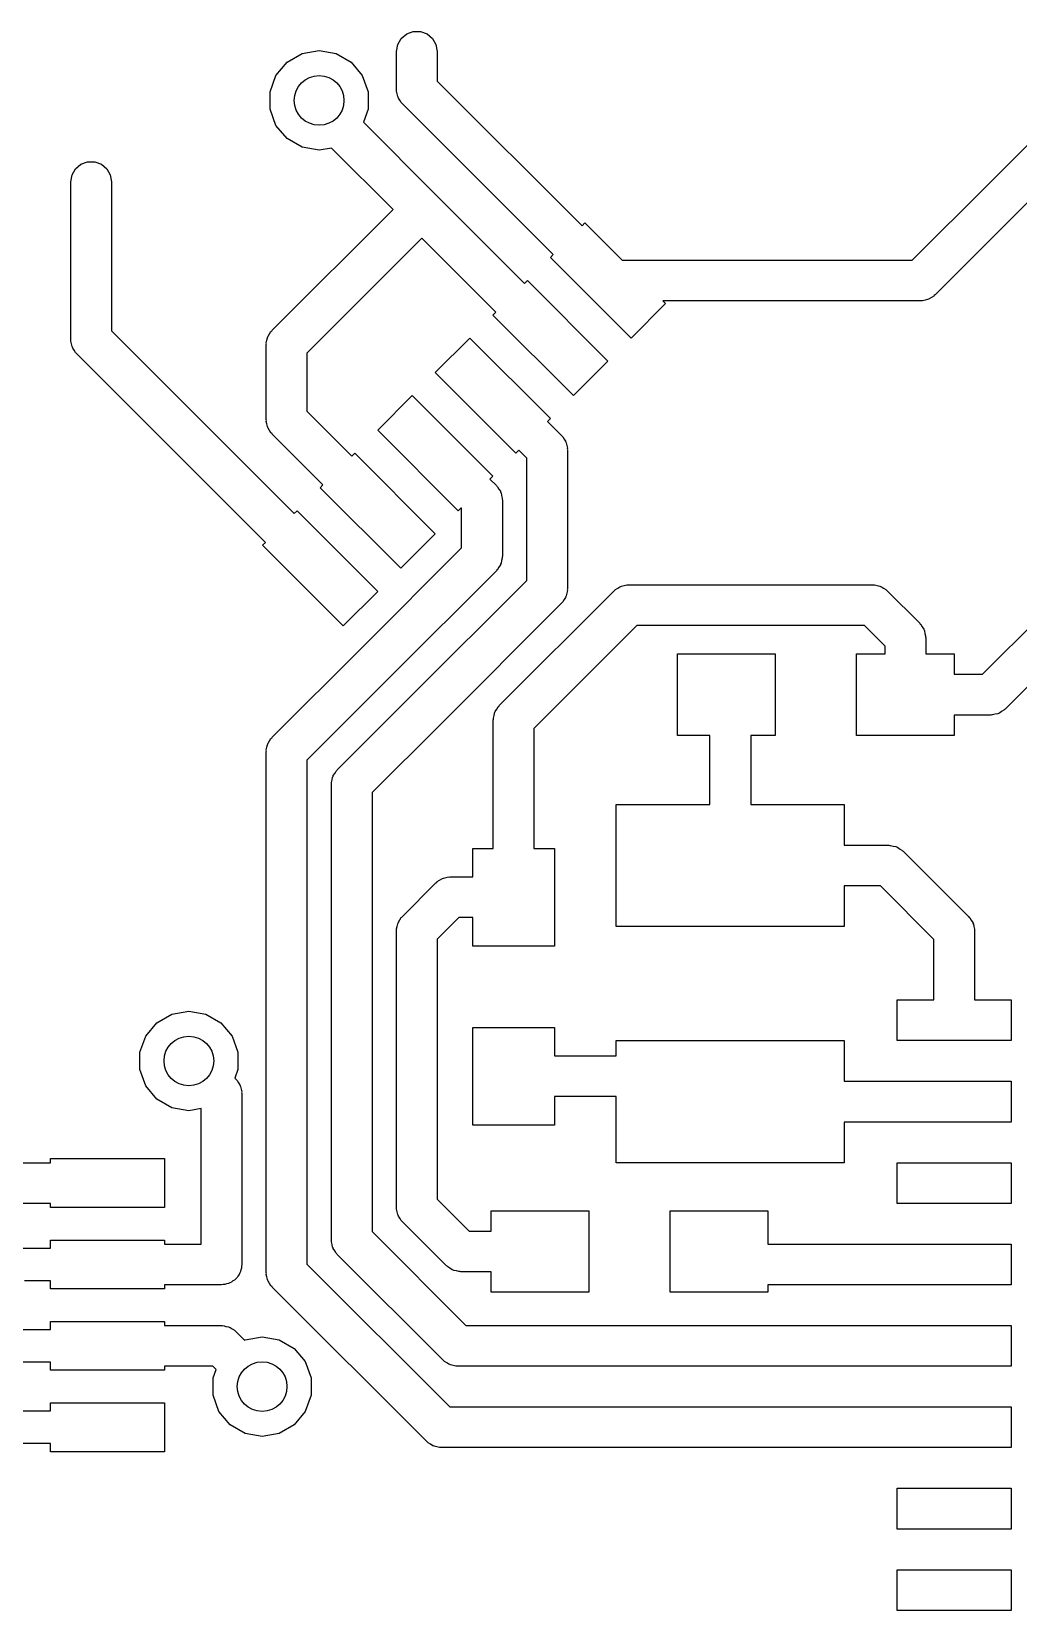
# Model space of a CAD drawing. Extents: x 77.9 to 119.8, y -117.2 to -80.9.
# Drawn here: x 91.93 to 97.99, y -101.88 to -92.18 of the extents above; entities that cross this region are included whole.
import ezdxf

# ---------------------------------------------------------------- set-up
doc = ezdxf.new("R2010")
doc.units = 0
doc.header["$MEASUREMENT"] = 0
doc.layers.add('BLACK', color=7, linetype='CONTINUOUS')

msp = doc.modelspace()

# ---------------------------------------------------------------- linework, layer by layer
at = {"layer": 'Black'}
for p, q in [((94.1825, -92.2572), (94.2042, -92.2197)), ((94.2042, -92.2197), (94.2375, -92.1917)), ((94.2375, -92.1917), (94.2783, -92.1769)), ((94.2783, -92.1769), (94.3217, -92.1769)), ((94.3217, -92.1769), (94.3625, -92.1917)), ((94.3625, -92.1917), (94.3958, -92.2197)), ((94.3958, -92.2197), (94.4175, -92.2572)), ((93.5033, -92.3656), (93.5954, -92.3125)), ((93.5954, -92.3125), (93.7, -92.294)), ((93.7, -92.294), (93.8046, -92.3125)), ((93.8046, -92.3125), (93.8967, -92.3656)), ((94.175, -92.3), (94.1825, -92.2572)), ((94.175, -92.5322), (94.175, -92.3)), ((94.4175, -92.2572), (94.425, -92.3)), ((94.425, -92.3), (94.425, -92.4805)), ((97.8116, -93.1116), (98.6116, -92.3116)), ((93.435, -92.447), (93.5033, -92.3656)), ((93.8967, -92.3656), (93.965, -92.447)), ((93.3987, -92.5469), (93.435, -92.447)), ((93.965, -92.447), (94.0013, -92.5469)), ((94.425, -92.4805), (95.3147, -93.3702)), ((93.3987, -92.6531), (93.3987, -92.5469)), ((94.0013, -92.5469), (94.0013, -92.6531)), ((94.176, -92.5376), (94.175, -92.5322)), ((94.1755, -92.5431), (94.176, -92.5376)), ((94.1797, -92.5589), (94.1755, -92.5431)), ((94.1825, -92.575), (94.1797, -92.5589)), ((94.1853, -92.5797), (94.1825, -92.575)), ((94.1867, -92.5851), (94.1853, -92.5797)), ((94.1961, -92.5984), (94.1867, -92.5851)), ((94.2042, -92.6126), (94.1961, -92.5984)), ((94.2085, -92.6161), (94.2042, -92.6126)), ((94.2116, -92.6206), (94.2085, -92.6161)), ((98.7518, -92.525), (97.9884, -93.2884)), ((93.435, -92.753), (93.3987, -92.6531)), ((94.0013, -92.6531), (93.9718, -92.7343)), ((95.138, -93.547), (94.2116, -92.6206)), ((93.5033, -92.8344), (93.435, -92.753)), ((93.9718, -92.7343), (94.4187, -93.1813)), ((93.5954, -92.8875), (93.5033, -92.8344)), ((93.7, -92.906), (93.5954, -92.8875)), ((93.7764, -92.8925), (93.7, -92.906)), ((94.1536, -93.2697), (93.7764, -92.8925)), ((92.2042, -93.0197), (92.2375, -92.9917)), ((92.2375, -92.9917), (92.2783, -92.9769)), ((92.2783, -92.9769), (92.3217, -92.9769)), ((92.3217, -92.9769), (92.3625, -92.9917)), ((92.3625, -92.9917), (92.3958, -93.0197)), ((92.175, -93.1), (92.1825, -93.0572)), ((92.175, -94.0678), (92.175, -93.1)), ((92.1825, -93.0572), (92.2042, -93.0197)), ((92.3958, -93.0197), (92.4175, -93.0572)), ((92.4175, -93.0572), (92.425, -93.1)), ((92.425, -93.1), (92.425, -94.016)), ((94.4187, -93.1813), (94.4187, -93.1813)), ((94.4187, -93.1813), (94.9612, -93.7237)), ((97.3422, -93.5811), (97.8116, -93.1116)), ((97.8116, -93.1116), (97.8116, -93.1116)), ((93.4116, -94.0116), (94.1536, -93.2697)), ((97.9884, -93.2884), (97.4823, -93.7945)), ((97.9884, -93.2884), (97.9884, -93.2884)), ((95.3147, -93.3702), (95.3324, -93.3525)), ((95.3324, -93.3525), (95.561, -93.5811)), ((94.3303, -93.4464), (93.625, -94.1518)), ((94.7844, -93.9005), (94.3303, -93.4464)), ((95.1203, -93.5646), (95.138, -93.547)), ((95.6153, -94.0596), (95.1203, -93.5646)), ((95.561, -93.5811), (97.3422, -93.5811)), ((94.9612, -93.7237), (94.9789, -93.7061)), ((94.9789, -93.7061), (95.4738, -94.201)), ((95.8274, -93.8475), (95.6153, -94.0596)), ((97.3939, -93.8311), (95.811, -93.8311)), ((95.811, -93.8311), (95.8274, -93.8475)), ((97.3994, -93.8301), (97.3939, -93.8311)), ((97.4048, -93.8306), (97.3994, -93.8301)), ((97.4206, -93.8264), (97.4048, -93.8306)), ((97.4367, -93.8235), (97.4206, -93.8264)), ((97.4414, -93.8208), (97.4367, -93.8235)), ((97.4468, -93.8194), (97.4414, -93.8208)), ((97.4601, -93.81), (97.4468, -93.8194)), ((97.4743, -93.8018), (97.4601, -93.81)), ((97.4778, -93.7976), (97.4743, -93.8018)), ((97.4823, -93.7945), (97.4778, -93.7976)), ((94.7667, -93.9182), (94.7844, -93.9005)), ((95.2617, -94.4132), (94.7667, -93.9182)), ((92.176, -94.0732), (92.175, -94.0678)), ((92.425, -94.016), (93.547, -95.138)), ((93.3797, -94.0733), (93.3825, -94.0572)), ((93.3825, -94.0572), (93.3853, -94.0525)), ((93.3853, -94.0525), (93.3867, -94.0472)), ((93.3867, -94.0472), (93.3961, -94.0338)), ((93.3961, -94.0338), (93.4042, -94.0197)), ((93.4042, -94.0197), (93.4085, -94.0161)), ((93.4085, -94.0161), (93.4116, -94.0116)), ((94.4132, -94.2718), (94.6253, -94.0596)), ((94.6253, -94.0596), (95.1203, -94.5546)), ((92.1755, -94.0787), (92.176, -94.0732)), ((92.1797, -94.0944), (92.1755, -94.0787)), ((92.1825, -94.1105), (92.1797, -94.0944)), ((92.1853, -94.1153), (92.1825, -94.1105)), ((92.1867, -94.1206), (92.1853, -94.1153)), ((92.1961, -94.134), (92.1867, -94.1206)), ((92.2042, -94.1481), (92.1961, -94.134)), ((92.2085, -94.1517), (92.2042, -94.1481)), ((92.2116, -94.1562), (92.2085, -94.1517)), ((93.3702, -95.3147), (92.2116, -94.1562)), ((93.375, -94.1), (93.376, -94.0946)), ((93.375, -94.5607), (93.375, -94.1)), ((93.3755, -94.0891), (93.3797, -94.0733)), ((93.376, -94.0946), (93.3755, -94.0891)), ((93.625, -94.1518), (93.625, -94.5089)), ((95.4738, -94.201), (95.2617, -94.4132)), ((94.9081, -94.7667), (94.4132, -94.2718)), ((94.0596, -94.6253), (94.2718, -94.4132)), ((94.2718, -94.4132), (94.7667, -94.9081)), ((93.625, -94.5089), (93.9005, -94.7844)), ((95.1203, -94.5546), (95.1026, -94.5723)), ((93.376, -94.5661), (93.375, -94.5607)), ((93.3755, -94.5716), (93.376, -94.5661)), ((93.3797, -94.5873), (93.3755, -94.5716)), ((93.3825, -94.6034), (93.3797, -94.5873)), ((93.3853, -94.6082), (93.3825, -94.6034)), ((93.3867, -94.6135), (93.3853, -94.6082)), ((93.3961, -94.6269), (93.3867, -94.6135)), ((93.4042, -94.641), (93.3961, -94.6269)), ((93.4085, -94.6445), (93.4042, -94.641)), ((93.4116, -94.649), (93.4085, -94.6445)), ((93.7237, -94.9612), (93.4116, -94.649)), ((94.5546, -95.1203), (94.0596, -94.6253)), ((95.1026, -94.5723), (95.1884, -94.6581)), ((94.9258, -94.749), (94.9081, -94.7667)), ((94.975, -94.7982), (94.9258, -94.749)), ((95.1884, -94.6581), (95.1915, -94.6626)), ((95.1915, -94.6626), (95.1958, -94.6661)), ((95.1958, -94.6661), (95.2039, -94.6802)), ((95.2039, -94.6802), (95.2133, -94.6936)), ((95.2133, -94.6936), (95.2147, -94.6989)), ((95.2147, -94.6989), (95.2175, -94.7037)), ((95.2175, -94.7037), (95.2203, -94.7198)), ((95.2203, -94.7198), (95.2245, -94.7356)), ((95.2245, -94.7356), (95.224, -94.741)), ((95.224, -94.741), (95.225, -94.7464)), ((95.225, -94.7464), (95.225, -95.6)), ((93.9005, -94.7844), (93.9182, -94.7667)), ((93.9182, -94.7667), (94.4132, -95.2617)), ((94.975, -95.5482), (94.975, -94.7982)), ((94.7667, -94.9081), (94.749, -94.9258)), ((94.749, -94.9258), (94.7884, -94.9652)), ((93.7061, -94.9789), (93.7237, -94.9612)), ((94.201, -95.4738), (93.7061, -94.9789)), ((94.7884, -94.9652), (94.7915, -94.9697)), ((94.7915, -94.9697), (94.7958, -94.9732)), ((94.7958, -94.9732), (94.8039, -94.9873)), ((94.8039, -94.9873), (94.8133, -95.0007)), ((94.8133, -95.0007), (94.8147, -95.006)), ((94.8147, -95.006), (94.8175, -95.0108)), ((94.8175, -95.0108), (94.8203, -95.0269)), ((94.8203, -95.0269), (94.8245, -95.0427)), ((93.547, -95.138), (93.5646, -95.1203)), ((93.5646, -95.1203), (94.0596, -95.6153)), ((94.5723, -95.1026), (94.5546, -95.1203)), ((94.575, -95.1053), (94.5723, -95.1026)), ((94.575, -95.3482), (94.575, -95.1053)), ((94.8245, -95.0427), (94.824, -95.0481)), ((94.824, -95.0481), (94.825, -95.0536)), ((94.825, -95.0536), (94.825, -95.4)), ((93.3525, -95.3324), (93.3702, -95.3147)), ((94.4132, -95.2617), (94.201, -95.4738)), ((93.8475, -95.8274), (93.3525, -95.3324)), ((93.9616, -95.9616), (94.575, -95.3482)), ((94.8203, -95.4267), (94.8175, -95.4428)), ((94.8245, -95.4109), (94.8203, -95.4267)), ((94.825, -95.4), (94.824, -95.4054)), ((94.824, -95.4054), (94.8245, -95.4109)), ((94.7884, -95.4884), (94.1384, -96.1384)), ((94.7915, -95.4839), (94.7884, -95.4884)), ((94.7958, -95.4803), (94.7915, -95.4839)), ((94.8039, -95.4662), (94.7958, -95.4803)), ((94.8133, -95.4528), (94.8039, -95.4662)), ((94.8147, -95.4475), (94.8133, -95.4528)), ((94.8175, -95.4428), (94.8147, -95.4475)), ((94.0596, -95.6153), (93.8475, -95.8274)), ((94.2616, -96.2616), (94.975, -95.5482)), ((94.806, -96.3172), (95.5116, -95.6116)), ((95.2245, -95.6109), (95.2203, -95.6267)), ((95.225, -95.6), (95.224, -95.6054)), ((95.224, -95.6054), (95.2245, -95.6109)), ((95.5116, -95.6116), (95.5161, -95.6085)), ((95.5161, -95.6085), (95.5197, -95.6042)), ((95.5197, -95.6042), (95.5338, -95.5961)), ((95.5338, -95.5961), (95.5472, -95.5867)), ((95.5472, -95.5867), (95.5525, -95.5853)), ((95.5525, -95.5853), (95.5572, -95.5825)), ((95.5572, -95.5825), (95.5733, -95.5797)), ((95.5733, -95.5797), (95.5891, -95.5755)), ((95.5891, -95.5755), (95.5946, -95.576)), ((95.5946, -95.576), (95.6, -95.575)), ((95.6, -95.575), (97.1, -95.575)), ((97.1, -95.575), (97.1054, -95.576)), ((97.1054, -95.576), (97.1109, -95.5755)), ((97.1109, -95.5755), (97.1267, -95.5797)), ((97.1267, -95.5797), (97.1428, -95.5825)), ((97.1428, -95.5825), (97.1475, -95.5853)), ((97.1475, -95.5853), (97.1528, -95.5867)), ((97.1528, -95.5867), (97.1662, -95.5961)), ((97.1662, -95.5961), (97.1803, -95.6042)), ((97.1803, -95.6042), (97.1839, -95.6085)), ((97.1839, -95.6085), (97.1884, -95.6116)), ((97.1884, -95.6116), (97.3884, -95.8116)), ((95.1884, -95.6884), (94.4384, -96.4384)), ((95.1915, -95.6839), (95.1884, -95.6884)), ((95.1958, -95.6803), (95.1915, -95.6839)), ((95.2039, -95.6662), (95.1958, -95.6803)), ((95.2133, -95.6528), (95.2039, -95.6662)), ((95.2147, -95.6475), (95.2133, -95.6528)), ((95.2175, -95.6428), (95.2147, -95.6475)), ((95.2203, -95.6267), (95.2175, -95.6428)), ((97.3884, -95.8116), (97.3915, -95.8161)), ((97.3915, -95.8161), (97.3958, -95.8197)), ((97.7732, -96.125), (98.1232, -95.775)), ((98.4768, -95.775), (97.9134, -96.3384)), ((95.6518, -95.825), (95.0194, -96.4574)), ((97.0482, -95.825), (95.6518, -95.825)), ((97.175, -95.9518), (97.0482, -95.825)), ((97.3958, -95.8197), (97.4039, -95.8338)), ((97.4039, -95.8338), (97.4133, -95.8472)), ((97.4133, -95.8472), (97.4147, -95.8525)), ((97.4147, -95.8525), (97.4175, -95.8572)), ((97.4175, -95.8572), (97.4203, -95.8733)), ((97.4203, -95.8733), (97.4245, -95.8891)), ((97.4245, -95.8891), (97.424, -95.8946)), ((97.424, -95.8946), (97.425, -95.9)), ((97.425, -95.9), (97.425, -96)), ((93.4116, -96.5116), (93.9616, -95.9616)), ((93.9616, -95.9616), (93.9616, -95.9616)), ((95.9, -96.5), (95.9, -96)), ((95.9, -96), (96.5, -96)), ((96.5, -96), (96.5, -96.5)), ((97, -96.5), (97, -96)), ((97, -96), (97.175, -96)), ((97.175, -96), (97.175, -95.9518)), ((97.425, -96), (97.6, -96)), ((97.6, -96), (97.6, -96.125)), ((94.1384, -96.1384), (93.625, -96.6518)), ((94.1384, -96.1384), (94.1384, -96.1384)), ((97.6, -96.125), (97.7732, -96.125)), ((93.8116, -96.7116), (94.2616, -96.2616)), ((94.7699, -96.3947), (94.7741, -96.3789)), ((94.7704, -96.4002), (94.7699, -96.3947)), ((94.7741, -96.3789), (94.7769, -96.3628)), ((94.7769, -96.3628), (94.7797, -96.3581)), ((94.7797, -96.3581), (94.7811, -96.3528)), ((94.7811, -96.3528), (94.7905, -96.3394)), ((94.7905, -96.3394), (94.7986, -96.3253)), ((94.7986, -96.3253), (94.8029, -96.3217)), ((94.8029, -96.3217), (94.806, -96.3172)), ((97.825, -96.375), (97.6, -96.375)), ((97.6, -96.375), (97.6, -96.5)), ((97.8304, -96.374), (97.825, -96.375)), ((97.8359, -96.3745), (97.8304, -96.374)), ((97.8517, -96.3703), (97.8359, -96.3745)), ((97.8678, -96.3675), (97.8517, -96.3703)), ((97.8725, -96.3647), (97.8678, -96.3675)), ((97.8778, -96.3633), (97.8725, -96.3647)), ((97.8912, -96.3539), (97.8778, -96.3633)), ((97.9053, -96.3458), (97.8912, -96.3539)), ((97.9089, -96.3415), (97.9053, -96.3458)), ((97.9134, -96.3384), (97.9089, -96.3415)), ((94.4384, -96.4384), (94.025, -96.8518)), ((94.7694, -96.4056), (94.7704, -96.4002)), ((94.7694, -97.194), (94.7694, -96.4056)), ((95.0194, -96.4574), (95.0194, -97.194)), ((93.3755, -96.5891), (93.3797, -96.5733)), ((93.376, -96.5946), (93.3755, -96.5891)), ((93.3797, -96.5733), (93.3825, -96.5572)), ((93.3825, -96.5572), (93.3853, -96.5525)), ((93.3853, -96.5525), (93.3867, -96.5472)), ((93.3867, -96.5472), (93.3961, -96.5338)), ((93.3961, -96.5338), (93.4042, -96.5197)), ((93.4042, -96.5197), (93.4085, -96.5161)), ((93.4085, -96.5161), (93.4116, -96.5116)), ((96.1, -96.5), (95.9, -96.5)), ((96.1, -96.925), (96.1, -96.5)), ((96.5, -96.5), (96.35, -96.5)), ((96.35, -96.5), (96.35, -96.925)), ((97.6, -96.5), (97, -96.5)), ((93.375, -96.6), (93.376, -96.5946)), ((93.375, -99.8), (93.375, -96.6)), ((93.625, -96.6518), (93.625, -99.7482)), ((93.7755, -96.7891), (93.7797, -96.7733)), ((93.7797, -96.7733), (93.7825, -96.7572)), ((93.7825, -96.7572), (93.7853, -96.7525)), ((93.7853, -96.7525), (93.7867, -96.7472)), ((93.7867, -96.7472), (93.7961, -96.7338)), ((93.7961, -96.7338), (93.8042, -96.7197)), ((93.8042, -96.7197), (93.8085, -96.7161)), ((93.8085, -96.7161), (93.8116, -96.7116)), ((93.775, -96.8), (93.776, -96.7946)), ((93.775, -99.6), (93.775, -96.8)), ((93.776, -96.7946), (93.7755, -96.7891)), ((94.025, -96.8518), (94.025, -99.5482)), ((95.525, -97.675), (95.525, -96.925)), ((95.525, -96.925), (96.1, -96.925)), ((96.35, -96.925), (96.925, -96.925)), ((96.925, -96.925), (96.925, -97.175)), ((94.6444, -97.369), (94.6444, -97.194)), ((94.6444, -97.194), (94.7694, -97.194)), ((95.0194, -97.194), (95.1444, -97.194)), ((95.1444, -97.194), (95.1444, -97.794)), ((96.925, -97.175), (97.1984, -97.175)), ((97.1984, -97.175), (97.2038, -97.176)), ((97.2038, -97.176), (97.2093, -97.1755)), ((97.2093, -97.1755), (97.2251, -97.1797)), ((97.2251, -97.1797), (97.2412, -97.1825)), ((97.2412, -97.1825), (97.2459, -97.1853)), ((97.2459, -97.1853), (97.2512, -97.1867)), ((97.2512, -97.1867), (97.2646, -97.1961)), ((97.2646, -97.1961), (97.2787, -97.2042)), ((97.2787, -97.2042), (97.2823, -97.2085)), ((97.2823, -97.2085), (97.2868, -97.2116)), ((97.2868, -97.2116), (97.6884, -97.6132)), ((94.2116, -97.6116), (94.4176, -97.4056)), ((94.4176, -97.4056), (94.4221, -97.4025)), ((94.4221, -97.4025), (94.4257, -97.3982)), ((94.4257, -97.3982), (94.4398, -97.3901)), ((94.4398, -97.3901), (94.4532, -97.3807)), ((94.4532, -97.3807), (94.4585, -97.3793)), ((94.4585, -97.3793), (94.4632, -97.3765)), ((94.4632, -97.3765), (94.4793, -97.3737)), ((94.4793, -97.3737), (94.4951, -97.3695)), ((94.4951, -97.3695), (94.5006, -97.37)), ((94.5006, -97.37), (94.506, -97.369)), ((94.506, -97.369), (94.6444, -97.369)), ((97.1466, -97.425), (96.925, -97.425)), ((96.925, -97.425), (96.925, -97.675)), ((97.475, -97.7534), (97.1466, -97.425)), ((94.1797, -97.6733), (94.1825, -97.6572)), ((94.1825, -97.6572), (94.1853, -97.6525)), ((94.1853, -97.6525), (94.1867, -97.6472)), ((94.1867, -97.6472), (94.1961, -97.6338)), ((94.1961, -97.6338), (94.2042, -97.6197)), ((94.2042, -97.6197), (94.2085, -97.6161)), ((94.2085, -97.6161), (94.2116, -97.6116)), ((94.5578, -97.619), (94.425, -97.7518)), ((94.6444, -97.619), (94.5578, -97.619)), ((94.6444, -97.794), (94.6444, -97.619)), ((97.6884, -97.6132), (97.6915, -97.6177)), ((97.6915, -97.6177), (97.6958, -97.6213)), ((97.6958, -97.6213), (97.7039, -97.6354)), ((97.7039, -97.6354), (97.7133, -97.6488)), ((97.7133, -97.6488), (97.7147, -97.6541)), ((97.7147, -97.6541), (97.7175, -97.6588)), ((97.7175, -97.6588), (97.7203, -97.6749)), ((94.175, -97.7), (94.176, -97.6946)), ((94.175, -99.4), (94.175, -97.7)), ((94.1755, -97.6891), (94.1797, -97.6733)), ((94.176, -97.6946), (94.1755, -97.6891)), ((94.425, -97.7518), (94.425, -99.3482)), ((96.925, -97.675), (95.525, -97.675)), ((97.475, -98.125), (97.475, -97.7534)), ((97.7203, -97.6749), (97.7245, -97.6907)), ((97.7245, -97.6907), (97.724, -97.6962)), ((97.724, -97.6962), (97.725, -97.7016)), ((97.725, -97.7016), (97.725, -98.125)), ((95.1444, -97.794), (94.6444, -97.794)), ((97.25, -98.375), (97.25, -98.125)), ((97.25, -98.125), (97.475, -98.125)), ((97.725, -98.125), (97.95, -98.125)), ((97.95, -98.125), (97.95, -98.375)), ((92.7033, -98.2656), (92.7954, -98.2125)), ((92.7954, -98.2125), (92.9, -98.194)), ((92.9, -98.194), (93.0046, -98.2125)), ((93.0046, -98.2125), (93.0967, -98.2656)), ((92.635, -98.347), (92.7033, -98.2656)), ((93.0967, -98.2656), (93.165, -98.347)), ((94.6444, -98.894), (94.6444, -98.294)), ((94.6444, -98.294), (95.1444, -98.294)), ((95.1444, -98.294), (95.1444, -98.469)), ((92.5987, -98.4469), (92.635, -98.347)), ((93.165, -98.347), (93.2013, -98.4469)), ((95.525, -98.469), (95.525, -98.375)), ((95.525, -98.375), (96.925, -98.375)), ((96.925, -98.375), (96.925, -98.625)), ((97.95, -98.375), (97.25, -98.375)), ((92.5987, -98.5531), (92.5987, -98.4469)), ((93.2013, -98.4469), (93.2013, -98.5531)), ((95.1444, -98.469), (95.525, -98.469)), ((92.635, -98.653), (92.5987, -98.5531)), ((93.2013, -98.5531), (93.1823, -98.6055)), ((93.1823, -98.6055), (93.1884, -98.6116)), ((93.1884, -98.6116), (93.1915, -98.6161)), ((93.1915, -98.6161), (93.1958, -98.6197)), ((93.1958, -98.6197), (93.2039, -98.6338)), ((96.925, -98.625), (97.6, -98.625)), ((97.6, -98.625), (97.95, -98.625)), ((97.95, -98.625), (97.95, -98.875)), ((92.7033, -98.7344), (92.635, -98.653)), ((93.2039, -98.6338), (93.2133, -98.6472)), ((93.2133, -98.6472), (93.2147, -98.6525)), ((93.2147, -98.6525), (93.2175, -98.6572)), ((93.2175, -98.6572), (93.2203, -98.6733)), ((93.2203, -98.6733), (93.2245, -98.6891)), ((93.2245, -98.6891), (93.224, -98.6946)), ((93.224, -98.6946), (93.225, -98.7)), ((93.225, -98.7), (93.225, -99.75)), ((95.525, -98.719), (95.1444, -98.719)), ((95.1444, -98.719), (95.1444, -98.894)), ((95.525, -99.125), (95.525, -98.719)), ((92.7954, -98.7875), (92.7033, -98.7344)), ((92.9, -98.806), (92.7954, -98.7875)), ((92.975, -98.7927), (92.9, -98.806)), ((92.975, -99.625), (92.975, -98.7927)), ((95.1444, -98.894), (94.6444, -98.894)), ((97.25, -98.875), (96.925, -98.875)), ((96.925, -98.875), (96.925, -99.125)), ((97.6, -98.875), (97.25, -98.875)), ((97.95, -98.875), (97.6, -98.875)), ((92.05, -99.1), (92.75, -99.1)), ((92.05, -99.125), (92.05, -99.1)), ((92.75, -99.1), (92.75, -99.4)), ((91.55, -99.125), (92.05, -99.125)), ((96.925, -99.125), (95.525, -99.125)), ((97.25, -99.375), (97.25, -99.125)), ((97.25, -99.125), (97.95, -99.125)), ((97.95, -99.125), (97.95, -99.375)), ((92.05, -99.375), (91.55, -99.375)), ((92.05, -99.4), (92.05, -99.375)), ((92.75, -99.4), (92.05, -99.4)), ((94.176, -99.4054), (94.175, -99.4)), ((94.1755, -99.4109), (94.176, -99.4054)), ((94.425, -99.3482), (94.6214, -99.5446)), ((97.95, -99.375), (97.25, -99.375)), ((94.1797, -99.4267), (94.1755, -99.4109)), ((94.1825, -99.4428), (94.1797, -99.4267)), ((94.1853, -99.4475), (94.1825, -99.4428)), ((94.1867, -99.4528), (94.1853, -99.4475)), ((94.1961, -99.4662), (94.1867, -99.4528)), ((94.2042, -99.4803), (94.1961, -99.4662)), ((94.2085, -99.4839), (94.2042, -99.4803)), ((94.2116, -99.4884), (94.2085, -99.4839)), ((94.4812, -99.758), (94.2116, -99.4884)), ((94.7556, -99.5446), (94.7556, -99.4196)), ((94.7556, -99.4196), (95.3556, -99.4196)), ((95.3556, -99.4196), (95.3556, -99.9196)), ((95.8556, -99.9196), (95.8556, -99.4196)), ((95.8556, -99.4196), (96.4556, -99.4196)), ((96.4556, -99.4196), (96.4556, -99.625)), ((94.025, -99.5482), (94.6018, -100.125)), ((94.6214, -99.5446), (94.7556, -99.5446)), ((91.85, -99.65), (92.05, -99.65)), ((92.05, -99.65), (92.05, -99.6)), ((92.05, -99.6), (92.75, -99.6)), ((92.75, -99.6), (92.75, -99.625)), ((92.75, -99.625), (92.975, -99.625)), ((93.776, -99.6054), (93.775, -99.6)), ((93.7755, -99.6109), (93.776, -99.6054)), ((93.7797, -99.6267), (93.7755, -99.6109)), ((93.7825, -99.6428), (93.7797, -99.6267)), ((93.7853, -99.6475), (93.7825, -99.6428)), ((93.7867, -99.6528), (93.7853, -99.6475)), ((93.7961, -99.6662), (93.7867, -99.6528)), ((93.8042, -99.6803), (93.7961, -99.6662)), ((93.8085, -99.6839), (93.8042, -99.6803)), ((93.8116, -99.6884), (93.8085, -99.6839)), ((94.4616, -100.338), (93.8116, -99.6884)), ((96.4556, -99.625), (97.6, -99.625)), ((97.6, -99.625), (97.95, -99.625)), ((97.95, -99.625), (97.95, -99.875)), ((93.2175, -99.7928), (93.212, -99.8022)), ((93.2194, -99.782), (93.2175, -99.7928)), ((93.2231, -99.7717), (93.2194, -99.782)), ((93.225, -99.75), (93.2231, -99.7608)), ((93.2231, -99.7608), (93.2231, -99.7717)), ((93.625, -99.7482), (94.5018, -100.625)), ((94.4857, -99.7611), (94.4812, -99.758)), ((94.4893, -99.7654), (94.4857, -99.7611)), ((94.5034, -99.7735), (94.4893, -99.7654)), ((94.5168, -99.7829), (94.5034, -99.7735)), ((94.5221, -99.7843), (94.5168, -99.7829)), ((94.5268, -99.7871), (94.5221, -99.7843)), ((94.5429, -99.7899), (94.5268, -99.7871)), ((94.5587, -99.7941), (94.5429, -99.7899)), ((92.05, -99.85), (91.8914, -99.85)), ((92.05, -99.9), (92.05, -99.85)), ((93.1, -99.875), (92.75, -99.875)), ((92.75, -99.875), (92.75, -99.9)), ((93.1108, -99.8731), (93.1, -99.875)), ((93.1217, -99.8731), (93.1108, -99.8731)), ((93.132, -99.8694), (93.1217, -99.8731)), ((93.1428, -99.8675), (93.132, -99.8694)), ((93.1522, -99.862), (93.1428, -99.8675)), ((93.1625, -99.8583), (93.1522, -99.862)), ((93.1709, -99.8512), (93.1625, -99.8583)), ((93.1803, -99.8458), (93.1709, -99.8512)), ((93.1874, -99.8374), (93.1803, -99.8458)), ((93.1958, -99.8303), (93.1874, -99.8374)), ((93.2012, -99.8209), (93.1958, -99.8303)), ((93.2083, -99.8125), (93.2012, -99.8209)), ((93.212, -99.8022), (93.2083, -99.8125)), ((93.376, -99.8054), (93.375, -99.8)), ((93.3755, -99.8109), (93.376, -99.8054)), ((93.3797, -99.8267), (93.3755, -99.8109)), ((93.3825, -99.8428), (93.3797, -99.8267)), ((93.3853, -99.8475), (93.3825, -99.8428)), ((93.3867, -99.8528), (93.3853, -99.8475)), ((93.3961, -99.8662), (93.3867, -99.8528)), ((93.4042, -99.8803), (93.3961, -99.8662)), ((93.4085, -99.8839), (93.4042, -99.8803)), ((93.4116, -99.8884), (93.4085, -99.8839)), ((94.3616, -100.838), (93.4116, -99.8884)), ((94.5642, -99.7936), (94.5587, -99.7941)), ((94.5696, -99.7946), (94.5642, -99.7936)), ((94.7556, -99.7946), (94.5696, -99.7946)), ((94.7556, -99.9196), (94.7556, -99.7946)), ((97.25, -99.875), (96.4556, -99.875)), ((96.4556, -99.875), (96.4556, -99.9196)), ((97.95, -99.875), (97.25, -99.875)), ((92.75, -99.9), (92.05, -99.9)), ((95.3556, -99.9196), (94.7556, -99.9196)), ((96.4556, -99.9196), (95.8556, -99.9196)), ((90.65, -100.15), (92.05, -100.15)), ((92.05, -100.15), (92.05, -100.1)), ((92.05, -100.1), (92.75, -100.1)), ((92.75, -100.1), (92.75, -100.125)), ((92.75, -100.125), (93.1, -100.125)), ((93.1, -100.125), (93.1054, -100.126)), ((93.1054, -100.126), (93.1109, -100.125)), ((93.1109, -100.125), (93.1267, -100.13)), ((93.1267, -100.13), (93.1428, -100.133)), ((93.1428, -100.133), (93.1475, -100.135)), ((93.1475, -100.135), (93.1528, -100.137)), ((93.1528, -100.137), (93.1662, -100.146)), ((93.1662, -100.146), (93.1803, -100.154)), ((93.1803, -100.154), (93.1839, -100.158)), ((93.1839, -100.158), (93.1884, -100.162)), ((93.1884, -100.162), (93.2415, -100.215)), ((94.6018, -100.125), (97.6, -100.125)), ((97.6, -100.125), (97.95, -100.125)), ((97.95, -100.125), (97.95, -100.375)), ((93.2415, -100.215), (93.2454, -100.212)), ((93.2454, -100.212), (93.35, -100.194)), ((93.35, -100.194), (93.4546, -100.212)), ((93.4546, -100.212), (93.5467, -100.266)), ((93.5467, -100.266), (93.615, -100.347)), ((92.05, -100.35), (90.6914, -100.35)), ((92.05, -100.4), (92.05, -100.35)), ((93.0482, -100.375), (92.75, -100.375)), ((92.75, -100.375), (92.75, -100.4)), ((93.0677, -100.395), (93.0482, -100.375)), ((93.615, -100.347), (93.6513, -100.447)), ((94.4661, -100.342), (94.4616, -100.338)), ((94.4697, -100.346), (94.4661, -100.342)), ((94.4838, -100.354), (94.4697, -100.346)), ((94.4972, -100.363), (94.4838, -100.354)), ((94.5025, -100.365), (94.4972, -100.363)), ((94.5072, -100.367), (94.5025, -100.365)), ((94.5233, -100.37), (94.5072, -100.367)), ((94.5391, -100.375), (94.5233, -100.37)), ((94.5446, -100.374), (94.5391, -100.375)), ((94.55, -100.375), (94.5446, -100.374)), ((97.25, -100.375), (94.55, -100.375)), ((97.95, -100.375), (97.25, -100.375)), ((92.75, -100.4), (92.05, -100.4)), ((93.0487, -100.447), (93.0677, -100.395)), ((93.0487, -100.553), (93.0487, -100.447)), ((93.6513, -100.447), (93.6513, -100.553)), ((93.085, -100.653), (93.0487, -100.553)), ((93.6513, -100.553), (93.615, -100.653)), ((91.25, -100.65), (92.05, -100.65)), ((92.05, -100.65), (92.05, -100.6)), ((92.05, -100.6), (92.75, -100.6)), ((92.75, -100.6), (92.75, -100.9)), ((93.1533, -100.734), (93.085, -100.653)), ((93.615, -100.653), (93.5467, -100.734)), ((94.5018, -100.625), (97.6, -100.625)), ((97.6, -100.625), (97.95, -100.625)), ((97.95, -100.625), (97.95, -100.875)), ((93.2454, -100.788), (93.1533, -100.734)), ((93.5467, -100.734), (93.4546, -100.788)), ((92.05, -100.85), (91.2914, -100.85)), ((92.05, -100.9), (92.05, -100.85)), ((93.35, -100.806), (93.2454, -100.788)), ((93.4546, -100.788), (93.35, -100.806)), ((94.3661, -100.842), (94.3616, -100.838)), ((94.3697, -100.846), (94.3661, -100.842)), ((94.3838, -100.854), (94.3697, -100.846)), ((94.3972, -100.863), (94.3838, -100.854)), ((92.75, -100.9), (92.05, -100.9)), ((94.4025, -100.865), (94.3972, -100.863)), ((94.4072, -100.867), (94.4025, -100.865)), ((94.4233, -100.87), (94.4072, -100.867)), ((94.4391, -100.875), (94.4233, -100.87)), ((94.4446, -100.874), (94.4391, -100.875)), ((94.45, -100.875), (94.4446, -100.874)), ((97.25, -100.875), (94.45, -100.875)), ((97.6, -100.875), (97.25, -100.875)), ((97.95, -100.875), (97.6, -100.875)), ((97.25, -101.375), (97.25, -101.125)), ((97.25, -101.125), (97.95, -101.125)), ((97.95, -101.125), (97.95, -101.375)), ((97.95, -101.375), (97.25, -101.375)), ((97.25, -101.875), (97.25, -101.625)), ((97.25, -101.625), (97.95, -101.625)), ((97.95, -101.625), (97.95, -101.875)), ((97.95, -101.875), (97.25, -101.875))]:
    msp.add_line(p, q, dxfattribs=at)
for centre in [(93.7, -92.6), (92.9, -98.5), (93.35, -100.5)]:
    msp.add_circle(centre, 0.1524, dxfattribs=at)

doc.saveas('drawing.dxf')
